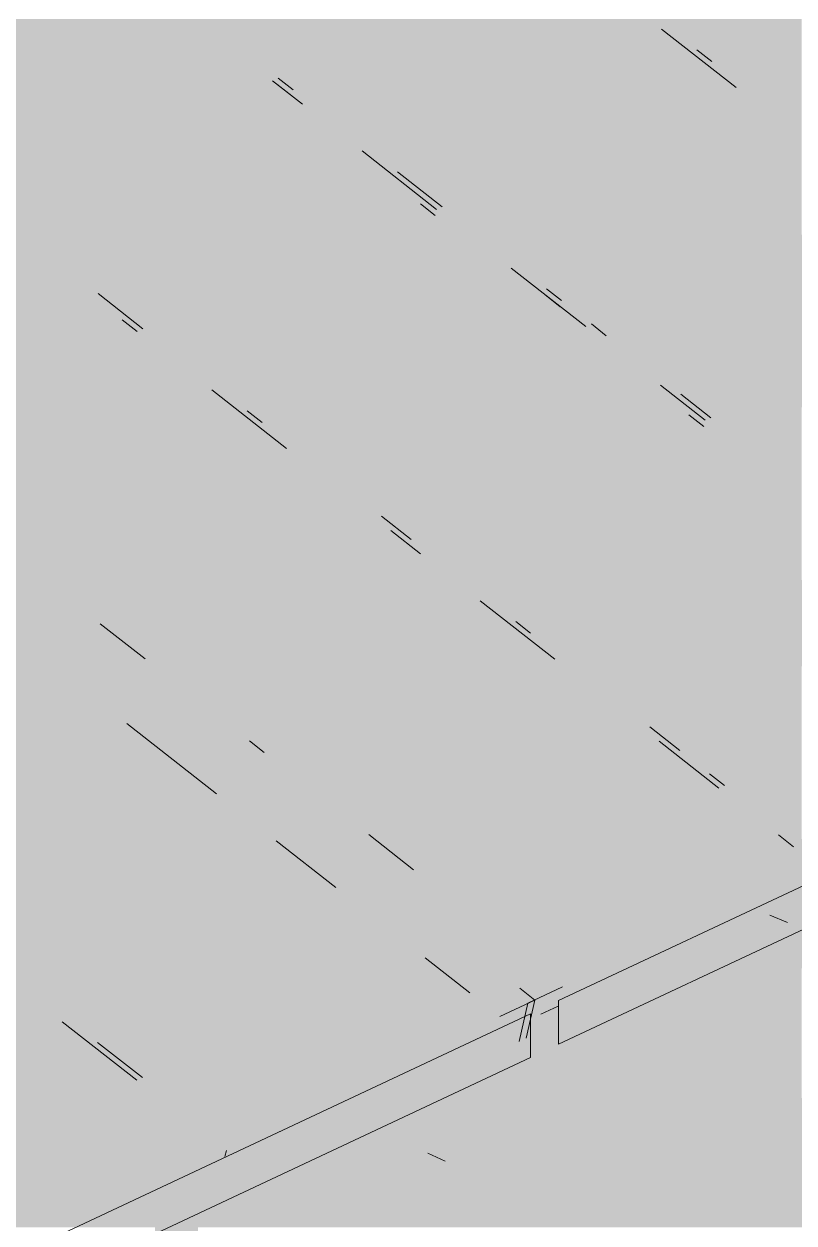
# Paper-space layout '03 3D Building and Roof' of a CAD drawing. Header units: millimetres. Extents: x 5 to 415, y 5 to 292.
# Drawn here: x 283.357 to 285.077, y 72.888 to 75.566 of the extents above; entities that cross this region are included whole.
import ezdxf

# ---------------------------------------------------------------- set-up
doc = ezdxf.new("R2010")
doc.units = ezdxf.units.MM
doc.layers.add('EXISTING', color=7, linetype='Continuous')
doc.layers.add('IMAGES', color=7, linetype='Continuous')

# ---------------------------------------------------------------- blocks, each defined once
blk = doc.blocks.new('SHEET_03')
at = {"layer": 'EXISTING', "color": 250, "lineweight": 9}
for p, q in [((284.7811, 75.5545), (284.9477, 75.4237)), ((284.8935, 75.4819), (284.8602, 75.508)), ((283.9579, 75.4188), (283.9246, 75.445)), ((283.9121, 75.4391), (283.9787, 75.3868)), ((283.9548, 75.4052), (283.9215, 75.4313)), ((284.112, 75.2822), (284.2787, 75.1514)), ((284.2911, 75.1573), (284.1912, 75.2357)), ((284.2756, 75.1377), (284.2423, 75.1639)), ((284.5507, 73.3844), (288.3649, 75.175)), ((284.4453, 75.0206), (284.6119, 74.8898)), ((283.6221, 74.885), (283.5221, 74.9634)), ((284.5578, 74.948), (284.5244, 74.9741)), ((284.5547, 74.9343), (284.5214, 74.9605)), ((283.5763, 74.9053), (283.6096, 74.8791)), ((284.6577, 74.8695), (284.6244, 74.8957)), ((283.7763, 74.7483), (283.9429, 74.6175)), ((284.7786, 74.759), (284.8785, 74.6805)), ((284.891, 74.6864), (284.8244, 74.7387)), ((283.8887, 74.6757), (283.8554, 74.7019)), ((284.8755, 74.6668), (284.8421, 74.693)), ((284.222, 74.4141), (284.1553, 74.4664)), ((284.1762, 74.4344), (284.2428, 74.3821)), ((284.3761, 74.2774), (284.5428, 74.1467)), ((283.6271, 74.1475), (283.5271, 74.226)), ((284.4886, 74.2048), (284.4553, 74.231)), ((283.5866, 74.003), (283.7865, 73.8461)), ((284.8219, 73.9432), (284.7552, 73.9956)), ((283.8937, 73.9382), (283.8604, 73.9644)), ((284.776, 73.9635), (284.9094, 73.8589)), ((284.9218, 73.8648), (284.8885, 73.8909)), ((283.9198, 73.7414), (284.0531, 73.6368)), ((284.227, 73.6766), (284.127, 73.7551)), ((285.0427, 73.7543), (285.076, 73.7281)), ((284.5507, 73.2869), (285.2056, 73.5944)), ((285.0625, 73.5587), (285.0232, 73.575)), ((284.2531, 73.4799), (284.3531, 73.4014)), ((284.4978, 73.3857), (284.4645, 73.4119)), ((284.5602, 73.415), (284.4822, 73.3784)), ((284.4978, 73.3857), (284.4197, 73.3491)), ((284.4787, 73.3002), (284.4978, 73.3857)), ((284.5507, 73.2869), (284.5507, 73.3844)), ((284.4822, 73.3784), (284.4631, 73.2929)), ((284.5116, 73.3539), (284.5502, 73.372)), ((280.674, 71.5644), (284.4882, 73.355)), ((283.4422, 73.3373), (283.6088, 73.2065)), ((284.4882, 73.355), (284.4882, 73.2576)), ((283.6213, 73.2124), (283.5213, 73.2909)), ((280.674, 71.4669), (284.4882, 73.2576)), ((283.8088, 73.0496), (283.8057, 73.0359)), ((284.2589, 73.0439), (284.2981, 73.0254))]:
    blk.add_line(p, q, dxfattribs=at)
at = {"layer": 'IMAGES', "color": 7}
for points in [[(283.2636, 75.4806), (283.6491, 75.4806), (283.2636, 75.577), (283.6491, 75.577)], [(283.6491, 75.4806), (283.7455, 75.4806), (283.6491, 75.577), (283.7455, 75.577)], [(283.7455, 75.4806), (283.9382, 75.4806), (283.7455, 75.577), (283.9382, 75.577)], [(283.9382, 75.4806), (284.0345, 75.4806), (283.9382, 75.577), (284.0345, 75.577)], [(284.0345, 75.4806), (284.5164, 75.4806), (284.0345, 75.577), (284.5164, 75.577)], [(284.5164, 75.4806), (284.6127, 75.4806), (284.5164, 75.577), (284.6127, 75.577)], [(284.6127, 75.4806), (284.7091, 75.4806), (284.6127, 75.577), (284.7091, 75.577)], [(284.7091, 75.4806), (284.9018, 75.4806), (284.7091, 75.577), (284.9018, 75.577)], [(284.9018, 75.4806), (284.9982, 75.4806), (284.9018, 75.577), (284.9982, 75.577)], [(284.9982, 75.4806), (285.0945, 75.4806), (284.9982, 75.577), (285.0945, 75.577)], [(283.2636, 75.3842), (283.36, 75.3842), (283.2636, 75.4806), (283.36, 75.4806)], [(283.36, 75.3842), (283.6491, 75.3842), (283.36, 75.4806), (283.6491, 75.4806)], [(283.6491, 75.3842), (283.7455, 75.3842), (283.6491, 75.4806), (283.7455, 75.4806)], [(283.7455, 75.3842), (283.8418, 75.3842), (283.7455, 75.4806), (283.8418, 75.4806)], [(283.8418, 75.3842), (284.0345, 75.3842), (283.8418, 75.4806), (284.0345, 75.4806)], [(284.0345, 75.3842), (284.1309, 75.3842), (284.0345, 75.4806), (284.1309, 75.4806)], [(284.1309, 75.3842), (284.7091, 75.3842), (284.1309, 75.4806), (284.7091, 75.4806)], [(284.7091, 75.3842), (284.8055, 75.3842), (284.7091, 75.4806), (284.8055, 75.4806)], [(284.8055, 75.3842), (284.9982, 75.3842), (284.8055, 75.4806), (284.9982, 75.4806)], [(284.9982, 75.3842), (285.0945, 75.3842), (284.9982, 75.4806), (285.0945, 75.4806)], [(283.2636, 75.2878), (283.36, 75.2878), (283.2636, 75.3842), (283.36, 75.3842)], [(283.36, 75.2878), (283.4564, 75.2878), (283.36, 75.3842), (283.4564, 75.3842)], [(283.4564, 75.2878), (283.5527, 75.2878), (283.4564, 75.3842), (283.5527, 75.3842)], [(283.5527, 75.2878), (283.8418, 75.2878), (283.5527, 75.3842), (283.8418, 75.3842)], [(283.8418, 75.2878), (283.9382, 75.2878), (283.8418, 75.3842), (283.9382, 75.3842)], [(283.9382, 75.2878), (284.0345, 75.2878), (283.9382, 75.3842), (284.0345, 75.3842)], [(284.0345, 75.2878), (284.1309, 75.2878), (284.0345, 75.3842), (284.1309, 75.3842)], [(284.1309, 75.2878), (284.2273, 75.2878), (284.1309, 75.3842), (284.2273, 75.3842)], [(284.2273, 75.2878), (284.3236, 75.2878), (284.2273, 75.3842), (284.3236, 75.3842)], [(284.3236, 75.2878), (284.8055, 75.2878), (284.3236, 75.3842), (284.8055, 75.3842)], [(284.8055, 75.2878), (284.9018, 75.2878), (284.8055, 75.3842), (284.9018, 75.3842)], [(284.9018, 75.2878), (284.9982, 75.2878), (284.9018, 75.3842), (284.9982, 75.3842)], [(284.9982, 75.2878), (285.0945, 75.2878), (284.9982, 75.3842), (285.0945, 75.3842)], [(283.2636, 75.1914), (283.36, 75.1914), (283.2636, 75.2878), (283.36, 75.2878)], [(283.36, 75.1914), (283.4564, 75.1914), (283.36, 75.2878), (283.4564, 75.2878)], [(283.4564, 75.1914), (283.5527, 75.1914), (283.4564, 75.2878), (283.5527, 75.2878)], [(283.5527, 75.1914), (283.6491, 75.1914), (283.5527, 75.2878), (283.6491, 75.2878)], [(283.6491, 75.1914), (283.9382, 75.1914), (283.6491, 75.2878), (283.9382, 75.2878)], [(283.9382, 75.1914), (284.0345, 75.1914), (283.9382, 75.2878), (284.0345, 75.2878)], [(284.0345, 75.1914), (284.1309, 75.1914), (284.0345, 75.2878), (284.1309, 75.2878)], [(284.1309, 75.1914), (284.2273, 75.1914), (284.1309, 75.2878), (284.2273, 75.2878)], [(284.2273, 75.1914), (284.3236, 75.1914), (284.2273, 75.2878), (284.3236, 75.2878)], [(284.3236, 75.1914), (284.42, 75.1914), (284.3236, 75.2878), (284.42, 75.2878)], [(284.42, 75.1914), (284.9018, 75.1914), (284.42, 75.2878), (284.9018, 75.2878)], [(284.9018, 75.1914), (284.9982, 75.1914), (284.9018, 75.2878), (284.9982, 75.2878)], [(284.9982, 75.1914), (285.0945, 75.1914), (284.9982, 75.2878), (285.0945, 75.2878)], [(283.2636, 75.095), (283.36, 75.095), (283.2636, 75.1914), (283.36, 75.1914)], [(283.36, 75.095), (283.4564, 75.095), (283.36, 75.1914), (283.4564, 75.1914)], [(283.4564, 75.095), (283.5527, 75.095), (283.4564, 75.1914), (283.5527, 75.1914)], [(283.5527, 75.095), (283.7455, 75.095), (283.5527, 75.1914), (283.7455, 75.1914)], [(283.7455, 75.095), (284.0345, 75.095), (283.7455, 75.1914), (284.0345, 75.1914)], [(284.0345, 75.095), (284.1309, 75.095), (284.0345, 75.1914), (284.1309, 75.1914)], [(284.1309, 75.095), (284.2273, 75.095), (284.1309, 75.1914), (284.2273, 75.1914)], [(284.2273, 75.095), (284.3236, 75.095), (284.2273, 75.1914), (284.3236, 75.1914)], [(284.3236, 75.095), (284.42, 75.095), (284.3236, 75.1914), (284.42, 75.1914)], [(284.42, 75.095), (284.5164, 75.095), (284.42, 75.1914), (284.5164, 75.1914)], [(284.5164, 75.095), (285.0945, 75.095), (284.5164, 75.1914), (285.0945, 75.1914)], [(283.2636, 74.9986), (283.36, 74.9986), (283.2636, 75.095), (283.36, 75.095)], [(283.36, 74.9986), (283.4564, 74.9986), (283.36, 75.095), (283.4564, 75.095)], [(283.4564, 74.9986), (283.6491, 74.9986), (283.4564, 75.095), (283.6491, 75.095)], [(283.6491, 74.9986), (283.7455, 74.9986), (283.6491, 75.095), (283.7455, 75.095)], [(283.7455, 74.9986), (283.8418, 74.9986), (283.7455, 75.095), (283.8418, 75.095)], [(283.8418, 74.9986), (284.1309, 74.9986), (283.8418, 75.095), (284.1309, 75.095)], [(284.1309, 74.9986), (284.2273, 74.9986), (284.1309, 75.095), (284.2273, 75.095)], [(284.2273, 74.9986), (284.3236, 74.9986), (284.2273, 75.095), (284.3236, 75.095)], [(284.3236, 74.9986), (284.5164, 74.9986), (284.3236, 75.095), (284.5164, 75.095)], [(284.5164, 74.9986), (284.6127, 74.9986), (284.5164, 75.095), (284.6127, 75.095)], [(284.6127, 74.9986), (285.1909, 74.9986), (284.6127, 75.095), (285.1909, 75.095)], [(283.2636, 74.9022), (283.36, 74.9022), (283.2636, 74.9986), (283.36, 74.9986)], [(283.36, 74.9022), (283.4564, 74.9022), (283.36, 74.9986), (283.4564, 74.9986)], [(283.4564, 74.9022), (283.5527, 74.9022), (283.4564, 74.9986), (283.5527, 74.9986)], [(283.5527, 74.9022), (283.6491, 74.9022), (283.5527, 74.9986), (283.6491, 74.9986)], [(283.6491, 74.9022), (283.7455, 74.9022), (283.6491, 74.9986), (283.7455, 74.9986)], [(283.7455, 74.9022), (283.8418, 74.9022), (283.7455, 74.9986), (283.8418, 74.9986)], [(283.8418, 74.9022), (284.0345, 74.9022), (283.8418, 74.9986), (284.0345, 74.9986)], [(284.0345, 74.9022), (284.3236, 74.9022), (284.0345, 74.9986), (284.3236, 74.9986)], [(284.3236, 74.9022), (284.42, 74.9022), (284.3236, 74.9986), (284.42, 74.9986)], [(284.42, 74.9022), (284.6127, 74.9022), (284.42, 74.9986), (284.6127, 74.9986)], [(284.6127, 74.9022), (284.7091, 74.9022), (284.6127, 74.9986), (284.7091, 74.9986)], [(284.7091, 74.9022), (284.8055, 74.9022), (284.7091, 74.9986), (284.8055, 74.9986)], [(284.8055, 74.9022), (285.3836, 74.9022), (284.8055, 74.9986), (285.3836, 74.9986)], [(282.9745, 74.8058), (283.36, 74.8058), (282.9745, 74.9022), (283.36, 74.9022)], [(283.36, 74.8058), (283.4564, 74.8058), (283.36, 74.9022), (283.4564, 74.9022)], [(283.4564, 74.8058), (283.5527, 74.8058), (283.4564, 74.9022), (283.5527, 74.9022)], [(283.5527, 74.8058), (283.6491, 74.8058), (283.5527, 74.9022), (283.6491, 74.9022)], [(283.6491, 74.8058), (283.7455, 74.8058), (283.6491, 74.9022), (283.7455, 74.9022)], [(283.7455, 74.8058), (283.8418, 74.8058), (283.7455, 74.9022), (283.8418, 74.9022)], [(283.8418, 74.8058), (283.9382, 74.8058), (283.8418, 74.9022), (283.9382, 74.9022)], [(283.9382, 74.8058), (284.0345, 74.8058), (283.9382, 74.9022), (284.0345, 74.9022)], [(284.0345, 74.8058), (284.1309, 74.8058), (284.0345, 74.9022), (284.1309, 74.9022)], [(284.1309, 74.8058), (284.42, 74.8058), (284.1309, 74.9022), (284.42, 74.9022)], [(284.42, 74.8058), (284.5164, 74.8058), (284.42, 74.9022), (284.5164, 74.9022)], [(284.5164, 74.8058), (284.7091, 74.8058), (284.5164, 74.9022), (284.7091, 74.9022)], [(284.7091, 74.8058), (284.8055, 74.8058), (284.7091, 74.9022), (284.8055, 74.9022)], [(284.8055, 74.8058), (284.9018, 74.8058), (284.8055, 74.9022), (284.9018, 74.9022)], [(284.9018, 74.8058), (285.3836, 74.8058), (284.9018, 74.9022), (285.3836, 74.9022)], [(283.1673, 74.7094), (283.5527, 74.7094), (283.1673, 74.8058), (283.5527, 74.8058)], [(283.5527, 74.7094), (283.6491, 74.7094), (283.5527, 74.8058), (283.6491, 74.8058)], [(283.6491, 74.7094), (283.7455, 74.7094), (283.6491, 74.8058), (283.7455, 74.8058)], [(283.7455, 74.7094), (283.8418, 74.7094), (283.7455, 74.8058), (283.8418, 74.8058)], [(283.8418, 74.7094), (283.9382, 74.7094), (283.8418, 74.8058), (283.9382, 74.8058)], [(283.9382, 74.7094), (284.0345, 74.7094), (283.9382, 74.8058), (284.0345, 74.8058)], [(284.0345, 74.7094), (284.1309, 74.7094), (284.0345, 74.8058), (284.1309, 74.8058)], [(284.1309, 74.7094), (284.2273, 74.7094), (284.1309, 74.8058), (284.2273, 74.8058)], [(284.2273, 74.7094), (284.5164, 74.7094), (284.2273, 74.8058), (284.5164, 74.8058)], [(284.5164, 74.7094), (284.6127, 74.7094), (284.5164, 74.8058), (284.6127, 74.8058)], [(284.6127, 74.7094), (284.7091, 74.7094), (284.6127, 74.8058), (284.7091, 74.8058)], [(284.7091, 74.7094), (284.9018, 74.7094), (284.7091, 74.8058), (284.9018, 74.8058)], [(284.9018, 74.7094), (284.9982, 74.7094), (284.9018, 74.8058), (284.9982, 74.8058)], [(284.9982, 74.7094), (285.5764, 74.7094), (284.9982, 74.8058), (285.5764, 74.8058)], [(283.1673, 74.613), (283.6491, 74.613), (283.1673, 74.7094), (283.6491, 74.7094)], [(283.6491, 74.613), (283.7455, 74.613), (283.6491, 74.7094), (283.7455, 74.7094)], [(283.7455, 74.613), (283.8418, 74.613), (283.7455, 74.7094), (283.8418, 74.7094)], [(283.8418, 74.613), (283.9382, 74.613), (283.8418, 74.7094), (283.9382, 74.7094)], [(283.9382, 74.613), (284.0345, 74.613), (283.9382, 74.7094), (284.0345, 74.7094)], [(284.0345, 74.613), (284.1309, 74.613), (284.0345, 74.7094), (284.1309, 74.7094)], [(284.1309, 74.613), (284.2273, 74.613), (284.1309, 74.7094), (284.2273, 74.7094)], [(284.2273, 74.613), (284.3236, 74.613), (284.2273, 74.7094), (284.3236, 74.7094)], [(284.3236, 74.613), (284.7091, 74.613), (284.3236, 74.7094), (284.7091, 74.7094)], [(284.7091, 74.613), (284.8055, 74.613), (284.7091, 74.7094), (284.8055, 74.7094)], [(284.8055, 74.613), (284.9982, 74.613), (284.8055, 74.7094), (284.9982, 74.7094)], [(284.9982, 74.613), (285.0945, 74.613), (284.9982, 74.7094), (285.0945, 74.7094)], [(283.2636, 74.5166), (283.36, 74.5166), (283.2636, 74.613), (283.36, 74.613)], [(283.36, 74.5166), (283.7455, 74.5166), (283.36, 74.613), (283.7455, 74.613)], [(283.7455, 74.5166), (283.8418, 74.5166), (283.7455, 74.613), (283.8418, 74.613)], [(283.8418, 74.5166), (283.9382, 74.5166), (283.8418, 74.613), (283.9382, 74.613)], [(283.9382, 74.5166), (284.0345, 74.5166), (283.9382, 74.613), (284.0345, 74.613)], [(284.0345, 74.5166), (284.1309, 74.5166), (284.0345, 74.613), (284.1309, 74.613)], [(284.1309, 74.5166), (284.2273, 74.5166), (284.1309, 74.613), (284.2273, 74.613)], [(284.2273, 74.5166), (284.3236, 74.5166), (284.2273, 74.613), (284.3236, 74.613)], [(284.3236, 74.5166), (284.42, 74.5166), (284.3236, 74.613), (284.42, 74.613)], [(284.42, 74.5166), (284.8055, 74.5166), (284.42, 74.613), (284.8055, 74.613)], [(284.8055, 74.5166), (284.9018, 74.5166), (284.8055, 74.613), (284.9018, 74.613)], [(284.9018, 74.5166), (284.9982, 74.5166), (284.9018, 74.613), (284.9982, 74.613)], [(284.9982, 74.5166), (285.0945, 74.5166), (284.9982, 74.613), (285.0945, 74.613)], [(283.2636, 74.4202), (283.36, 74.4202), (283.2636, 74.5166), (283.36, 74.5166)], [(283.36, 74.4202), (283.4564, 74.4202), (283.36, 74.5166), (283.4564, 74.5166)], [(283.4564, 74.4202), (283.5527, 74.4202), (283.4564, 74.5166), (283.5527, 74.5166)], [(283.5527, 74.4202), (283.8418, 74.4202), (283.5527, 74.5166), (283.8418, 74.5166)], [(283.8418, 74.4202), (283.9382, 74.4202), (283.8418, 74.5166), (283.9382, 74.5166)], [(283.9382, 74.4202), (284.0345, 74.4202), (283.9382, 74.5166), (284.0345, 74.5166)], [(284.0345, 74.4202), (284.1309, 74.4202), (284.0345, 74.5166), (284.1309, 74.5166)], [(284.1309, 74.4202), (284.2273, 74.4202), (284.1309, 74.5166), (284.2273, 74.5166)], [(284.2273, 74.4202), (284.3236, 74.4202), (284.2273, 74.5166), (284.3236, 74.5166)], [(284.3236, 74.4202), (284.42, 74.4202), (284.3236, 74.5166), (284.42, 74.5166)], [(284.42, 74.4202), (284.6127, 74.4202), (284.42, 74.5166), (284.6127, 74.5166)], [(284.6127, 74.4202), (284.9018, 74.4202), (284.6127, 74.5166), (284.9018, 74.5166)], [(284.9018, 74.4202), (284.9982, 74.4202), (284.9018, 74.5166), (284.9982, 74.5166)], [(284.9982, 74.4202), (285.0945, 74.4202), (284.9982, 74.5166), (285.0945, 74.5166)], [(283.2636, 74.3238), (283.36, 74.3238), (283.2636, 74.4202), (283.36, 74.4202)], [(283.36, 74.3238), (283.4564, 74.3238), (283.36, 74.4202), (283.4564, 74.4202)], [(283.4564, 74.3238), (283.5527, 74.3238), (283.4564, 74.4202), (283.5527, 74.4202)], [(283.5527, 74.3238), (283.6491, 74.3238), (283.5527, 74.4202), (283.6491, 74.4202)], [(283.6491, 74.3238), (284.0345, 74.3238), (283.6491, 74.4202), (284.0345, 74.4202)], [(284.0345, 74.3238), (284.1309, 74.3238), (284.0345, 74.4202), (284.1309, 74.4202)], [(284.1309, 74.3238), (284.2273, 74.3238), (284.1309, 74.4202), (284.2273, 74.4202)], [(284.2273, 74.3238), (284.3236, 74.3238), (284.2273, 74.4202), (284.3236, 74.4202)], [(284.3236, 74.3238), (284.42, 74.3238), (284.3236, 74.4202), (284.42, 74.4202)], [(284.42, 74.3238), (284.5164, 74.3238), (284.42, 74.4202), (284.5164, 74.4202)], [(284.5164, 74.3238), (284.6127, 74.3238), (284.5164, 74.4202), (284.6127, 74.4202)], [(284.6127, 74.3238), (284.7091, 74.3238), (284.6127, 74.4202), (284.7091, 74.4202)], [(284.7091, 74.3238), (284.9982, 74.3238), (284.7091, 74.4202), (284.9982, 74.4202)], [(284.9982, 74.3238), (285.0945, 74.3238), (284.9982, 74.4202), (285.0945, 74.4202)], [(283.1673, 74.2274), (283.4564, 74.2274), (283.1673, 74.3238), (283.4564, 74.3238)], [(283.4564, 74.2274), (283.5527, 74.2274), (283.4564, 74.3238), (283.5527, 74.3238)], [(283.5527, 74.2274), (283.6491, 74.2274), (283.5527, 74.3238), (283.6491, 74.3238)], [(283.6491, 74.2274), (283.7455, 74.2274), (283.6491, 74.3238), (283.7455, 74.3238)], [(283.7455, 74.2274), (284.1309, 74.2274), (283.7455, 74.3238), (284.1309, 74.3238)], [(284.1309, 74.2274), (284.2273, 74.2274), (284.1309, 74.3238), (284.2273, 74.3238)], [(284.2273, 74.2274), (284.3236, 74.2274), (284.2273, 74.3238), (284.3236, 74.3238)], [(284.3236, 74.2274), (284.42, 74.2274), (284.3236, 74.3238), (284.42, 74.3238)], [(284.42, 74.2274), (284.5164, 74.2274), (284.42, 74.3238), (284.5164, 74.3238)], [(284.5164, 74.2274), (284.6127, 74.2274), (284.5164, 74.3238), (284.6127, 74.3238)], [(284.6127, 74.2274), (284.7091, 74.2274), (284.6127, 74.3238), (284.7091, 74.3238)], [(284.7091, 74.2274), (284.8055, 74.2274), (284.7091, 74.3238), (284.8055, 74.3238)], [(284.8055, 74.2274), (284.9018, 74.2274), (284.8055, 74.3238), (284.9018, 74.3238)], [(284.9018, 74.2274), (285.1909, 74.2274), (284.9018, 74.3238), (285.1909, 74.3238)], [(283.2636, 74.131), (283.36, 74.131), (283.2636, 74.2274), (283.36, 74.2274)], [(283.36, 74.131), (283.5527, 74.131), (283.36, 74.2274), (283.5527, 74.2274)], [(283.5527, 74.131), (283.6491, 74.131), (283.5527, 74.2274), (283.6491, 74.2274)], [(283.6491, 74.131), (283.7455, 74.131), (283.6491, 74.2274), (283.7455, 74.2274)], [(283.7455, 74.131), (283.8418, 74.131), (283.7455, 74.2274), (283.8418, 74.2274)], [(283.8418, 74.131), (284.2273, 74.131), (283.8418, 74.2274), (284.2273, 74.2274)], [(284.2273, 74.131), (284.3236, 74.131), (284.2273, 74.2274), (284.3236, 74.2274)], [(284.3236, 74.131), (284.42, 74.131), (284.3236, 74.2274), (284.42, 74.2274)], [(284.42, 74.131), (284.5164, 74.131), (284.42, 74.2274), (284.5164, 74.2274)], [(284.5164, 74.131), (284.6127, 74.131), (284.5164, 74.2274), (284.6127, 74.2274)], [(284.6127, 74.131), (284.7091, 74.131), (284.6127, 74.2274), (284.7091, 74.2274)], [(284.7091, 74.131), (284.8055, 74.131), (284.7091, 74.2274), (284.8055, 74.2274)], [(284.8055, 74.131), (284.9018, 74.131), (284.8055, 74.2274), (284.9018, 74.2274)], [(284.9018, 74.131), (284.9982, 74.131), (284.9018, 74.2274), (284.9982, 74.2274)], [(284.9982, 74.131), (285.2873, 74.131), (284.9982, 74.2274), (285.2873, 74.2274)], [(283.2636, 73.9382), (283.36, 73.9382), (283.2636, 74.131), (283.36, 74.131)], [(283.36, 74.0346), (283.4564, 74.0346), (283.36, 74.131), (283.4564, 74.131)], [(283.4564, 74.0346), (283.5527, 74.0346), (283.4564, 74.131), (283.5527, 74.131)], [(283.5527, 74.0346), (283.7455, 74.0346), (283.5527, 74.131), (283.7455, 74.131)], [(283.7455, 74.0346), (283.8418, 74.0346), (283.7455, 74.131), (283.8418, 74.131)], [(283.8418, 74.0346), (283.9382, 74.0346), (283.8418, 74.131), (283.9382, 74.131)], [(283.9382, 74.0346), (284.3236, 74.0346), (283.9382, 74.131), (284.3236, 74.131)], [(284.3236, 74.0346), (284.42, 74.0346), (284.3236, 74.131), (284.42, 74.131)], [(284.42, 74.0346), (284.5164, 74.0346), (284.42, 74.131), (284.5164, 74.131)], [(284.5164, 74.0346), (284.6127, 74.0346), (284.5164, 74.131), (284.6127, 74.131)], [(284.6127, 74.0346), (284.7091, 74.0346), (284.6127, 74.131), (284.7091, 74.131)], [(284.7091, 74.0346), (284.8055, 74.0346), (284.7091, 74.131), (284.8055, 74.131)], [(284.8055, 73.9382), (284.9018, 73.9382), (284.8055, 74.131), (284.9018, 74.131)], [(284.9018, 74.0346), (284.9982, 74.0346), (284.9018, 74.131), (284.9982, 74.131)], [(284.9982, 74.0346), (285.0945, 74.0346), (284.9982, 74.131), (285.0945, 74.131)], [(283.36, 73.9382), (283.4564, 73.9382), (283.36, 74.0346), (283.4564, 74.0346)], [(283.4564, 73.9382), (283.5527, 73.9382), (283.4564, 74.0346), (283.5527, 74.0346)], [(283.5527, 73.9382), (283.6491, 73.9382), (283.5527, 74.0346), (283.6491, 74.0346)], [(283.6491, 73.9382), (283.7455, 73.9382), (283.6491, 74.0346), (283.7455, 74.0346)], [(283.7455, 73.9382), (283.8418, 73.9382), (283.7455, 74.0346), (283.8418, 74.0346)], [(283.8418, 73.9382), (283.9382, 73.9382), (283.8418, 74.0346), (283.9382, 74.0346)], [(283.9382, 73.9382), (284.0345, 73.9382), (283.9382, 74.0346), (284.0345, 74.0346)], [(284.0345, 73.9382), (284.1309, 73.9382), (284.0345, 74.0346), (284.1309, 74.0346)], [(284.1309, 73.9382), (284.5164, 73.9382), (284.1309, 74.0346), (284.5164, 74.0346)], [(284.5164, 73.9382), (284.6127, 73.9382), (284.5164, 74.0346), (284.6127, 74.0346)], [(284.6127, 73.9382), (284.7091, 73.9382), (284.6127, 74.0346), (284.7091, 74.0346)], [(284.7091, 73.9382), (284.8055, 73.9382), (284.7091, 74.0346), (284.8055, 74.0346)], [(284.9018, 73.9382), (284.9982, 73.9382), (284.9018, 74.0346), (284.9982, 74.0346)], [(284.9982, 73.9382), (285.0945, 73.9382), (284.9982, 74.0346), (285.0945, 74.0346)], [(282.8782, 73.8418), (283.36, 73.8418), (282.8782, 73.9382), (283.36, 73.9382)], [(283.36, 73.8418), (283.6491, 73.8418), (283.36, 73.9382), (283.6491, 73.9382)], [(283.6491, 73.8418), (283.8418, 73.8418), (283.6491, 73.9382), (283.8418, 73.9382)], [(283.8418, 73.8418), (283.9382, 73.8418), (283.8418, 73.9382), (283.9382, 73.9382)], [(283.9382, 73.8418), (284.0345, 73.8418), (283.9382, 73.9382), (284.0345, 73.9382)], [(284.0345, 73.8418), (284.1309, 73.8418), (284.0345, 73.9382), (284.1309, 73.9382)], [(284.1309, 73.8418), (284.2273, 73.8418), (284.1309, 73.9382), (284.2273, 73.9382)], [(284.2273, 73.8418), (284.6127, 73.8418), (284.2273, 73.9382), (284.6127, 73.9382)], [(284.6127, 73.8418), (284.7091, 73.8418), (284.6127, 73.9382), (284.7091, 73.9382)], [(284.7091, 73.8418), (284.8055, 73.8418), (284.7091, 73.9382), (284.8055, 73.9382)], [(284.8055, 73.8418), (284.9018, 73.8418), (284.8055, 73.9382), (284.9018, 73.9382)], [(284.9018, 73.8418), (284.9982, 73.8418), (284.9018, 73.9382), (284.9982, 73.9382)], [(284.9982, 73.8418), (285.0945, 73.8418), (284.9982, 73.9382), (285.0945, 73.9382)], [(283.1673, 73.7454), (283.5527, 73.7454), (283.1673, 73.8418), (283.5527, 73.8418)], [(283.5527, 73.7454), (283.6491, 73.7454), (283.5527, 73.8418), (283.6491, 73.8418)], [(283.6491, 73.7454), (283.7455, 73.7454), (283.6491, 73.8418), (283.7455, 73.8418)], [(283.7455, 73.7454), (283.8418, 73.7454), (283.7455, 73.8418), (283.8418, 73.8418)], [(283.8418, 73.7454), (284.0345, 73.7454), (283.8418, 73.8418), (284.0345, 73.8418)], [(284.0345, 73.7454), (284.1309, 73.7454), (284.0345, 73.8418), (284.1309, 73.8418)], [(284.1309, 73.7454), (284.2273, 73.7454), (284.1309, 73.8418), (284.2273, 73.8418)], [(284.2273, 73.7454), (284.3236, 73.7454), (284.2273, 73.8418), (284.3236, 73.8418)], [(284.3236, 73.7454), (284.7091, 73.7454), (284.3236, 73.8418), (284.7091, 73.8418)], [(284.7091, 73.649), (284.8055, 73.649), (284.7091, 73.8418), (284.8055, 73.8418)], [(284.8055, 73.649), (284.9018, 73.649), (284.8055, 73.8418), (284.9018, 73.8418)], [(284.9018, 73.7454), (284.9982, 73.7454), (284.9018, 73.8418), (284.9982, 73.8418)], [(284.9982, 73.7454), (285.0945, 73.7454), (284.9982, 73.8418), (285.0945, 73.8418)], [(283.1673, 73.649), (283.6491, 73.649), (283.1673, 73.7454), (283.6491, 73.7454)], [(283.6491, 73.649), (283.7455, 73.649), (283.6491, 73.7454), (283.7455, 73.7454)], [(283.7455, 73.649), (283.8418, 73.649), (283.7455, 73.7454), (283.8418, 73.7454)], [(283.8418, 73.649), (283.9382, 73.649), (283.8418, 73.7454), (283.9382, 73.7454)], [(283.9382, 73.649), (284.1309, 73.649), (283.9382, 73.7454), (284.1309, 73.7454)], [(284.1309, 73.649), (284.2273, 73.649), (284.1309, 73.7454), (284.2273, 73.7454)], [(284.2273, 73.649), (284.3236, 73.649), (284.2273, 73.7454), (284.3236, 73.7454)], [(284.3236, 73.649), (284.42, 73.649), (284.3236, 73.7454), (284.42, 73.7454)], [(284.42, 73.649), (284.7091, 73.649), (284.42, 73.7454), (284.7091, 73.7454)], [(284.9018, 73.649), (284.9982, 73.649), (284.9018, 73.7454), (284.9982, 73.7454)], [(284.9982, 73.5526), (285.1909, 73.5526), (284.9982, 73.7454), (285.1909, 73.7454)], [(283.2636, 73.5526), (283.36, 73.5526), (283.2636, 73.649), (283.36, 73.649)], [(283.36, 73.5526), (283.8418, 73.5526), (283.36, 73.649), (283.8418, 73.649)], [(283.8418, 73.5526), (283.9382, 73.5526), (283.8418, 73.649), (283.9382, 73.649)], [(283.9382, 73.5526), (284.0345, 73.5526), (283.9382, 73.649), (284.0345, 73.649)], [(284.0345, 73.5526), (284.1309, 73.5526), (284.0345, 73.649), (284.1309, 73.649)], [(284.1309, 73.5526), (284.2273, 73.5526), (284.1309, 73.649), (284.2273, 73.649)], [(284.2273, 73.5526), (284.42, 73.5526), (284.2273, 73.649), (284.42, 73.649)], [(284.42, 73.5526), (284.5164, 73.5526), (284.42, 73.649), (284.5164, 73.649)], [(284.5164, 73.5526), (284.6127, 73.5526), (284.5164, 73.649), (284.6127, 73.649)], [(284.6127, 73.5526), (284.7091, 73.5526), (284.6127, 73.649), (284.7091, 73.649)], [(284.7091, 73.5526), (284.8055, 73.5526), (284.7091, 73.649), (284.8055, 73.649)], [(284.8055, 73.5526), (284.9018, 73.5526), (284.8055, 73.649), (284.9018, 73.649)], [(284.9018, 73.5526), (284.9982, 73.5526), (284.9018, 73.649), (284.9982, 73.649)], [(283.1673, 73.4562), (283.36, 73.4562), (283.1673, 73.5526), (283.36, 73.5526)], [(283.36, 73.4562), (283.4564, 73.4562), (283.36, 73.5526), (283.4564, 73.5526)], [(283.4564, 73.4562), (283.9382, 73.4562), (283.4564, 73.5526), (283.9382, 73.5526)], [(283.9382, 73.4562), (284.0345, 73.4562), (283.9382, 73.5526), (284.0345, 73.5526)], [(284.0345, 73.4562), (284.1309, 73.4562), (284.0345, 73.5526), (284.1309, 73.5526)], [(284.1309, 73.4562), (284.2273, 73.4562), (284.1309, 73.5526), (284.2273, 73.5526)], [(284.2273, 73.4562), (284.42, 73.4562), (284.2273, 73.5526), (284.42, 73.5526)], [(284.42, 73.4562), (284.6127, 73.4562), (284.42, 73.5526), (284.6127, 73.5526)], [(284.6127, 73.4562), (284.9018, 73.4562), (284.6127, 73.5526), (284.9018, 73.5526)], [(284.9018, 73.4562), (284.9982, 73.4562), (284.9018, 73.5526), (284.9982, 73.5526)], [(284.9982, 73.4562), (285.1909, 73.4562), (284.9982, 73.5526), (285.1909, 73.5526)], [(283.2636, 73.3598), (283.4564, 73.3598), (283.2636, 73.4562), (283.4564, 73.4562)], [(283.4564, 73.3598), (283.5527, 73.3598), (283.4564, 73.4562), (283.5527, 73.4562)], [(283.5527, 73.3598), (283.6491, 73.3598), (283.5527, 73.4562), (283.6491, 73.4562)], [(283.6491, 73.3598), (284.0345, 73.3598), (283.6491, 73.4562), (284.0345, 73.4562)], [(284.0345, 73.3598), (284.2273, 73.3598), (284.0345, 73.4562), (284.2273, 73.4562)], [(284.2273, 73.3598), (284.3236, 73.3598), (284.2273, 73.4562), (284.3236, 73.4562)], [(284.3236, 73.3598), (284.42, 73.3598), (284.3236, 73.4562), (284.42, 73.4562)], [(284.42, 73.3598), (284.5164, 73.3598), (284.42, 73.4562), (284.5164, 73.4562)], [(284.5164, 73.3598), (284.6127, 73.3598), (284.5164, 73.4562), (284.6127, 73.4562)], [(284.6127, 73.3598), (284.7091, 73.3598), (284.6127, 73.4562), (284.7091, 73.4562)], [(284.7091, 73.3598), (285.0945, 73.3598), (284.7091, 73.4562), (285.0945, 73.4562)], [(283.2636, 73.2634), (283.36, 73.2634), (283.2636, 73.3598), (283.36, 73.3598)], [(283.36, 73.2634), (283.5527, 73.2634), (283.36, 73.3598), (283.5527, 73.3598)], [(283.5527, 73.2634), (283.6491, 73.2634), (283.5527, 73.3598), (283.6491, 73.3598)], [(283.6491, 73.2634), (283.7455, 73.2634), (283.6491, 73.3598), (283.7455, 73.3598)], [(283.7455, 73.2634), (283.9382, 73.2634), (283.7455, 73.3598), (283.9382, 73.3598)], [(283.9382, 73.2634), (284.0345, 73.2634), (283.9382, 73.3598), (284.0345, 73.3598)], [(284.0345, 73.2634), (284.1309, 73.2634), (284.0345, 73.3598), (284.1309, 73.3598)], [(284.1309, 73.2634), (284.2273, 73.2634), (284.1309, 73.3598), (284.2273, 73.3598)], [(284.2273, 73.2634), (284.3236, 73.2634), (284.2273, 73.3598), (284.3236, 73.3598)], [(284.3236, 73.2634), (284.42, 73.2634), (284.3236, 73.3598), (284.42, 73.3598)], [(284.42, 73.2634), (284.5164, 73.2634), (284.42, 73.3598), (284.5164, 73.3598)], [(284.5164, 73.2634), (285.0945, 73.2634), (284.5164, 73.3598), (285.0945, 73.3598)], [(282.8782, 73.167), (283.36, 73.167), (282.8782, 73.2634), (283.36, 73.2634)], [(283.36, 73.167), (283.4564, 73.167), (283.36, 73.2634), (283.4564, 73.2634)], [(283.4564, 73.167), (283.5527, 73.167), (283.4564, 73.2634), (283.5527, 73.2634)], [(283.5527, 73.167), (283.6491, 73.167), (283.5527, 73.2634), (283.6491, 73.2634)], [(283.6491, 73.167), (283.7455, 73.167), (283.6491, 73.2634), (283.7455, 73.2634)], [(283.7455, 73.167), (283.9382, 73.167), (283.7455, 73.2634), (283.9382, 73.2634)], [(283.9382, 73.167), (284.0345, 73.167), (283.9382, 73.2634), (284.0345, 73.2634)], [(284.0345, 73.167), (284.1309, 73.167), (284.0345, 73.2634), (284.1309, 73.2634)], [(284.1309, 73.167), (284.2273, 73.167), (284.1309, 73.2634), (284.2273, 73.2634)], [(284.2273, 73.167), (284.3236, 73.167), (284.2273, 73.2634), (284.3236, 73.2634)], [(284.3236, 73.167), (284.42, 73.167), (284.3236, 73.2634), (284.42, 73.2634)], [(284.42, 73.167), (285.0945, 73.167), (284.42, 73.2634), (285.0945, 73.2634)], [(282.9745, 73.0706), (283.4564, 73.0706), (282.9745, 73.167), (283.4564, 73.167)], [(283.4564, 73.0706), (283.5527, 73.0706), (283.4564, 73.167), (283.5527, 73.167)], [(283.5527, 73.0706), (283.6491, 73.0706), (283.5527, 73.167), (283.6491, 73.167)], [(283.6491, 73.0706), (283.7455, 73.0706), (283.6491, 73.167), (283.7455, 73.167)], [(283.7455, 73.0706), (283.8418, 73.0706), (283.7455, 73.167), (283.8418, 73.167)], [(283.8418, 73.0706), (283.9382, 73.0706), (283.8418, 73.167), (283.9382, 73.167)], [(283.9382, 73.0706), (284.1309, 73.0706), (283.9382, 73.167), (284.1309, 73.167)], [(284.1309, 73.0706), (284.2273, 73.0706), (284.1309, 73.167), (284.2273, 73.167)], [(284.2273, 73.0706), (284.42, 73.0706), (284.2273, 73.167), (284.42, 73.167)], [(284.42, 73.0706), (286.6364, 73.0706), (284.42, 73.167), (286.6364, 73.167)], [(283.2636, 72.9742), (283.4564, 72.9742), (283.2636, 73.0706), (283.4564, 73.0706)], [(283.4564, 72.9742), (283.5527, 72.9742), (283.4564, 73.0706), (283.5527, 73.0706)], [(283.5527, 72.9742), (283.6491, 72.9742), (283.5527, 73.0706), (283.6491, 73.0706)], [(283.6491, 72.9742), (283.8418, 72.9742), (283.6491, 73.0706), (283.8418, 73.0706)], [(283.8418, 72.9742), (283.9382, 72.9742), (283.8418, 73.0706), (283.9382, 73.0706)], [(283.9382, 72.9742), (286.6364, 72.9742), (283.9382, 73.0706), (286.6364, 73.0706)], [(283.2636, 72.8778), (283.4564, 72.8778), (283.2636, 72.9742), (283.4564, 72.9742)], [(283.4564, 72.8778), (283.6491, 72.8778), (283.4564, 72.9742), (283.6491, 72.9742)], [(283.6491, 72.7814), (283.7455, 72.7814), (283.6491, 72.9742), (283.7455, 72.9742)], [(283.7455, 72.8778), (283.8418, 72.8778), (283.7455, 72.9742), (283.8418, 72.9742)], [(283.8418, 72.8778), (284.0345, 72.8778), (283.8418, 72.9742), (284.0345, 72.9742)], [(284.0345, 72.8778), (286.6364, 72.8778), (284.0345, 72.9742), (286.6364, 72.9742)]]:
    blk.add_solid(points, dxfattribs=at)

psp = doc.layouts.new('03 3D Building and Roof')

# ---------------------------------------------------------------- block references
psp.add_blockref('SHEET_03', (0, 0))

doc.saveas('drawing.dxf')
